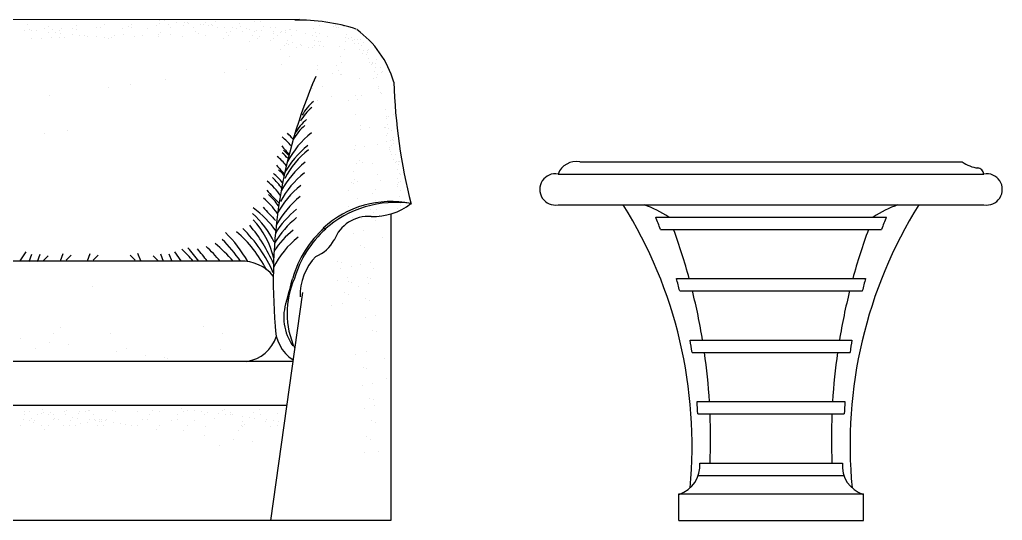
# Model space of a CAD drawing. Header units: inches. Extents: x 11.4 to 53.9, y 10.8 to 35.6.
# Drawn here: x 48.708 to 50.305, y 17.916 to 18.73 of the extents above; entities that cross this region are included whole.
import ezdxf

# ---------------------------------------------------------------- set-up
doc = ezdxf.new("R2010")
doc.units = ezdxf.units.IN
doc.header["$MEASUREMENT"] = 0
doc.layers.add('1', color=1, linetype='Continuous')

msp = doc.modelspace()

# ---------------------------------------------------------------- linework, layer by layer
at = {"layer": '1'}
for p, q in [((49.1627, 18.7303), (48.5241, 18.7297)), ((48.936, 18.7291), (48.936, 18.7291)), ((48.9436, 18.7283), (48.9436, 18.7283)), ((49.0898, 18.7268), (49.0898, 18.7268)), ((49.099, 18.728), (49.099, 18.728)), ((48.7167, 18.7123), (48.7167, 18.7123)), ((48.7207, 18.7232), (48.7207, 18.7232)), ((48.7238, 18.7141), (48.7238, 18.7141)), ((48.7276, 18.7129), (48.7276, 18.7129)), ((48.7352, 18.7121), (48.7352, 18.7121)), ((48.749, 18.7151), (48.749, 18.7151)), ((48.755, 18.7192), (48.755, 18.7192)), ((48.7618, 18.7147), (48.7618, 18.7147)), ((48.773, 18.7128), (48.773, 18.7128)), ((48.7756, 18.7153), (48.7756, 18.7153)), ((48.7942, 18.7163), (48.7942, 18.7163)), ((48.8002, 18.7204), (48.8002, 18.7204)), ((48.801, 18.7144), (48.801, 18.7144)), ((48.8336, 18.7175), (48.8336, 18.7175)), ((48.8394, 18.7175), (48.8394, 18.7175)), ((48.8454, 18.7216), (48.8454, 18.7216)), ((48.8761, 18.7163), (48.8761, 18.7163)), ((48.8846, 18.7188), (48.8846, 18.7188)), ((48.8899, 18.718), (48.8899, 18.718)), ((48.8906, 18.7228), (48.8906, 18.7228)), ((48.9154, 18.716), (48.9154, 18.716)), ((48.9298, 18.72), (48.9298, 18.72)), ((48.9358, 18.7241), (48.9358, 18.7241)), ((48.9506, 18.7227), (48.9506, 18.7227)), ((48.9525, 18.7173), (48.9525, 18.7173)), ((48.9634, 18.7263), (48.9634, 18.7263)), ((48.975, 18.7212), (48.975, 18.7212)), ((48.9753, 18.7251), (48.9753, 18.7251)), ((48.981, 18.7253), (48.981, 18.7253)), ((48.9828, 18.7243), (48.9828, 18.7243)), ((48.9905, 18.7179), (48.9905, 18.7179)), ((48.9946, 18.7112), (48.9946, 18.7112)), ((49.0026, 18.7223), (49.0026, 18.7223)), ((49.0069, 18.7232), (49.0069, 18.7232)), ((49.0095, 18.7257), (49.0095, 18.7257)), ((49.0145, 18.7211), (49.0145, 18.7211)), ((49.0202, 18.7225), (49.0202, 18.7225)), ((49.0221, 18.7203), (49.0221, 18.7203)), ((49.0262, 18.7265), (49.0262, 18.7265)), ((49.0297, 18.7176), (49.0297, 18.7176)), ((49.0418, 18.7183), (49.0418, 18.7183)), ((49.0509, 18.7117), (49.0509, 18.7117)), ((49.0537, 18.717), (49.0537, 18.717)), ((49.0613, 18.7163), (49.0613, 18.7163)), ((49.0654, 18.7237), (49.0654, 18.7237)), ((49.0669, 18.7189), (49.0669, 18.7189)), ((49.0707, 18.7114), (49.0707, 18.7114)), ((49.076, 18.7163), (49.076, 18.7163)), ((49.0811, 18.7142), (49.0811, 18.7142)), ((49.0929, 18.713), (49.0929, 18.713)), ((49.1005, 18.7123), (49.1005, 18.7123)), ((49.1049, 18.7195), (49.1049, 18.7195)), ((49.1151, 18.7175), (49.1151, 18.7175)), ((49.1236, 18.7172), (49.1236, 18.7172)), ((49.1342, 18.7115), (49.1342, 18.7115)), ((49.1402, 18.7127), (49.1402, 18.7127)), ((49.1459, 18.7137), (49.1459, 18.7137)), ((49.1481, 18.7149), (49.1481, 18.7149)), ((49.1584, 18.7122), (49.1584, 18.7122)), ((49.1851, 18.7163), (49.1851, 18.7163)), ((49.1959, 18.7203), (49.1959, 18.7203)), ((49.2181, 18.7193), (49.2181, 18.7193)), ((49.2211, 18.7213), (49.2211, 18.7213)), ((49.2231, 18.718), (49.2231, 18.718)), ((49.2268, 18.7175), (49.2268, 18.7175)), ((49.2336, 18.7185), (49.2336, 18.7185)), ((48.7273, 18.7004), (48.7273, 18.7004)), ((48.7438, 18.6996), (48.7438, 18.6996)), ((48.755, 18.7101), (48.755, 18.7101)), ((48.7607, 18.7009), (48.7607, 18.7009)), ((48.7668, 18.7089), (48.7668, 18.7089)), ((48.7725, 18.7016), (48.7725, 18.7016)), ((48.7744, 18.7081), (48.7744, 18.7081)), ((48.7809, 18.7009), (48.7809, 18.7009)), ((48.7942, 18.7061), (48.7942, 18.7061)), ((48.806, 18.7049), (48.806, 18.7049)), ((48.8136, 18.7041), (48.8136, 18.7041)), ((48.8177, 18.7029), (48.8177, 18.7029)), ((48.8334, 18.7021), (48.8334, 18.7021)), ((48.8453, 18.7009), (48.8453, 18.7009)), ((48.8528, 18.7001), (48.8528, 18.7001)), ((48.8581, 18.7012), (48.8581, 18.7012)), ((48.8629, 18.7041), (48.8629, 18.7041)), ((48.8776, 18.7061), (48.8776, 18.7061)), ((48.8953, 18.7025), (48.8953, 18.7025)), ((48.9081, 18.7053), (48.9081, 18.7053)), ((48.9333, 18.7031), (48.9333, 18.7031)), ((48.9339, 18.7065), (48.9339, 18.7065)), ((48.9365, 18.709), (48.9365, 18.709)), ((48.9533, 18.7066), (48.9533, 18.7066)), ((48.9725, 18.7028), (48.9725, 18.7028)), ((48.9986, 18.7078), (48.9986, 18.7078)), ((49.0096, 18.7041), (49.0096, 18.7041)), ((49.0386, 18.6998), (49.0386, 18.6998)), ((49.0438, 18.709), (49.0438, 18.709)), ((49.0476, 18.7047), (49.0476, 18.7047)), ((49.0815, 18.6953), (49.0815, 18.6953)), ((49.0869, 18.7044), (49.0869, 18.7044)), ((49.089, 18.7102), (49.089, 18.7102)), ((49.0949, 18.7002), (49.0949, 18.7002)), ((49.0975, 18.7027), (49.0975, 18.7027)), ((49.1153, 18.6956), (49.1153, 18.6956)), ((49.1203, 18.7102), (49.1203, 18.7102)), ((49.1204, 18.6992), (49.1204, 18.6992)), ((49.1212, 18.7072), (49.1212, 18.7072)), ((49.1279, 18.7049), (49.1279, 18.7049)), ((49.1321, 18.709), (49.1321, 18.709)), ((49.1406, 18.7088), (49.1406, 18.7088)), ((49.144, 18.6961), (49.144, 18.6961)), ((49.1498, 18.7048), (49.1498, 18.7048)), ((49.1729, 18.7085), (49.1729, 18.7085)), ((49.1842, 18.7037), (49.1842, 18.7037)), ((49.1875, 18.6958), (49.1875, 18.6958)), ((49.1895, 18.7086), (49.1895, 18.7086)), ((49.1903, 18.7032), (49.1903, 18.7032)), ((49.1936, 18.6953), (49.1936, 18.6953)), ((49.1956, 18.7081), (49.1956, 18.7081)), ((49.2088, 18.7024), (49.2088, 18.7024)), ((49.2382, 18.7005), (49.2382, 18.7005)), ((49.2398, 18.7066), (49.2398, 18.7066)), ((49.2419, 18.7), (49.2419, 18.7)), ((49.2469, 18.7012), (49.2469, 18.7012)), ((49.2487, 18.697), (49.2487, 18.697)), ((49.2518, 18.6987), (49.2518, 18.6987)), ((49.2577, 18.6979), (49.2577, 18.6979)), ((49.2615, 18.6974), (49.2615, 18.6974)), ((49.1319, 18.6812), (49.1319, 18.6812)), ((49.1389, 18.6887), (49.1389, 18.6887)), ((49.1415, 18.6913), (49.1415, 18.6913)), ((49.1451, 18.6895), (49.1451, 18.6895)), ((49.1511, 18.6935), (49.1511, 18.6935)), ((49.1583, 18.6856), (49.1583, 18.6856)), ((49.1637, 18.6905), (49.1637, 18.6905)), ((49.1668, 18.688), (49.1668, 18.688)), ((49.1768, 18.6848), (49.1768, 18.6848)), ((49.1843, 18.6855), (49.1843, 18.6855)), ((49.1876, 18.6888), (49.1876, 18.6888)), ((49.195, 18.6876), (49.195, 18.6876)), ((49.1965, 18.6946), (49.1965, 18.6946)), ((49.2011, 18.6872), (49.2011, 18.6872)), ((49.2279, 18.6863), (49.2279, 18.6863)), ((49.2365, 18.6811), (49.2365, 18.6811)), ((49.2371, 18.6942), (49.2371, 18.6942)), ((49.2526, 18.6907), (49.2526, 18.6907)), ((49.2589, 18.6919), (49.2589, 18.6919)), ((49.2603, 18.6811), (49.2603, 18.6811)), ((49.2634, 18.688), (49.2634, 18.688)), ((49.2662, 18.6803), (49.2662, 18.6803)), ((49.2674, 18.6936), (49.2674, 18.6936)), ((49.2729, 18.6803), (49.2729, 18.6803)), ((49.2756, 18.6813), (49.2756, 18.6813)), ((49.1472, 18.67), (49.1472, 18.67)), ((49.2287, 18.6697), (49.2287, 18.6697)), ((49.2651, 18.6745), (49.2651, 18.6745)), ((49.2722, 18.6729), (49.2722, 18.6729)), ((49.2729, 18.6769), (49.2729, 18.6769)), ((49.2752, 18.6673), (49.2752, 18.6673)), ((49.2884, 18.6648), (49.2884, 18.6648)), ((49.0767, 18.6496), (49.0767, 18.6496)), ((49.1336, 18.6571), (49.1336, 18.6571)), ((49.1917, 18.6493), (49.1917, 18.6493)), ((49.1927, 18.6555), (49.1927, 18.6555)), ((49.2225, 18.6553), (49.2225, 18.6553)), ((49.2268, 18.6475), (49.2268, 18.6475)), ((49.2311, 18.66), (49.2311, 18.66)), ((49.2761, 18.661), (49.2761, 18.661)), ((49.2798, 18.6569), (49.2798, 18.6569)), ((49.2812, 18.6582), (49.2812, 18.6582)), ((49.282, 18.6603), (49.282, 18.6603)), ((49.2857, 18.6598), (49.2857, 18.6598)), ((49.2859, 18.6528), (49.2859, 18.6528)), ((49.2937, 18.6531), (49.2937, 18.6531)), ((48.9452, 18.6323), (48.9452, 18.6323)), ((49.0403, 18.6448), (49.0403, 18.6448)), ((49.2159, 18.6429), (49.2159, 18.6429)), ((49.2289, 18.6407), (49.2289, 18.6407)), ((49.231, 18.6409), (49.231, 18.6409)), ((49.261, 18.6351), (49.261, 18.6351)), ((49.283, 18.6347), (49.283, 18.6347)), ((49.2845, 18.6458), (49.2845, 18.6458)), ((49.2881, 18.6357), (49.2881, 18.6357)), ((49.2889, 18.6406), (49.2889, 18.6406)), ((49.2953, 18.6448), (49.2953, 18.6448)), ((49.2975, 18.6457), (49.2975, 18.6457)), ((48.8518, 18.62), (48.8518, 18.62)), ((48.8883, 18.6248), (48.8883, 18.6248)), ((49.1834, 18.6178), (49.1834, 18.6178)), ((49.1844, 18.624), (49.1844, 18.624)), ((49.1995, 18.622), (49.1995, 18.622)), ((49.2908, 18.6212), (49.2908, 18.6212)), ((49.292, 18.6188), (49.292, 18.6188)), ((48.7567, 18.6075), (48.7567, 18.6075)), ((49.1914, 18.5995), (49.1914, 18.5995)), ((49.2155, 18.6058), (49.2155, 18.6058)), ((49.2423, 18.5995), (49.2423, 18.5995)), ((49.2545, 18.6073), (49.2545, 18.6073)), ((49.257, 18.6007), (49.257, 18.6007)), ((49.263, 18.6072), (49.263, 18.6072)), ((49.2942, 18.6118), (49.2942, 18.6118)), ((49.2959, 18.61), (49.2959, 18.61)), ((49.3033, 18.584), (49.3033, 18.584)), ((49.2537, 18.5765), (49.2537, 18.5765)), ((49.3038, 18.5728), (49.3038, 18.5728)), ((49.3048, 18.5693), (49.3048, 18.5693)), ((49.3069, 18.5736), (49.3069, 18.5736)), ((49.3158, 18.5764), (49.3158, 18.5764)), ((49.2612, 18.5513), (49.2612, 18.5513)), ((49.2621, 18.5574), (49.2621, 18.5574)), ((49.2773, 18.5555), (49.2773, 18.5555)), ((49.3007, 18.5549), (49.3007, 18.5549)), ((49.303, 18.5542), (49.303, 18.5542)), ((49.3065, 18.5597), (49.3065, 18.5597)), ((49.3068, 18.5537), (49.3068, 18.5537)), ((48.7488, 18.5456), (48.7488, 18.5456)), ((48.7852, 18.5504), (48.7852, 18.5504)), ((49.3041, 18.5423), (49.3041, 18.5423)), ((49.306, 18.5457), (49.306, 18.5457)), ((49.3118, 18.5493), (49.3118, 18.5493)), ((49.3148, 18.5389), (49.3148, 18.5389)), ((49.2529, 18.5198), (49.2529, 18.5198)), ((49.2538, 18.5259), (49.2538, 18.5259)), ((49.269, 18.524), (49.269, 18.524)), ((49.2898, 18.528), (49.2898, 18.528)), ((49.3039, 18.5325), (49.3039, 18.5325)), ((49.3094, 18.5231), (49.3094, 18.5231)), ((49.3099, 18.5194), (49.3099, 18.5194)), ((49.31, 18.5344), (49.31, 18.5344)), ((49.3127, 18.5258), (49.3127, 18.5258)), ((49.3144, 18.5348), (49.3144, 18.5348)), ((49.3157, 18.5289), (49.3157, 18.5289)), ((49.3159, 18.5337), (49.3159, 18.5337)), ((49.3113, 18.5161), (49.3113, 18.5161)), ((49.3122, 18.5118), (49.3122, 18.5118)), ((49.3185, 18.5103), (49.3185, 18.5103)), ((49.2555, 18.4966), (49.2555, 18.4966)), ((49.2609, 18.5015), (49.2609, 18.5015)), ((49.2652, 18.4985), (49.2652, 18.4985)), ((49.2815, 18.4965), (49.2815, 18.4965)), ((49.3163, 18.5031), (49.3163, 18.5031)), ((49.3194, 18.4977), (49.3194, 18.4977)), ((49.3207, 18.499), (49.3207, 18.499)), ((49.3233, 18.5003), (49.3233, 18.5003)), ((49.3242, 18.4946), (49.3242, 18.4946)), ((49.326, 18.4993), (49.326, 18.4993)), ((49.6181, 18.4993), (50.2397, 18.4993)), ((49.2505, 18.4838), (49.2505, 18.4838)), ((49.2899, 18.4786), (49.2899, 18.4786)), ((49.3224, 18.4723), (49.3224, 18.4723)), ((49.3229, 18.4863), (49.3229, 18.4863)), ((49.3252, 18.4806), (49.3252, 18.4806)), ((49.3276, 18.479), (49.3276, 18.479)), ((49.5831, 18.4793), (50.2747, 18.4793)), ((49.2472, 18.4651), (49.2472, 18.4651)), ((49.251, 18.4638), (49.251, 18.4638)), ((49.2526, 18.47), (49.2526, 18.47)), ((49.2569, 18.467), (49.2569, 18.467)), ((49.2943, 18.4684), (49.2943, 18.4684)), ((49.3219, 18.4583), (49.3219, 18.4583)), ((49.3223, 18.4622), (49.3223, 18.4622)), ((49.3235, 18.4653), (49.3235, 18.4653)), ((49.3265, 18.4673), (49.3265, 18.4673)), ((49.2422, 18.4523), (49.2422, 18.4523)), ((49.2816, 18.4471), (49.2816, 18.4471)), ((49.2858, 18.4538), (49.2858, 18.4538)), ((49.3255, 18.443), (49.3255, 18.443)), ((49.3269, 18.4519), (49.3269, 18.4519)), ((49.2417, 18.4258), (49.2417, 18.4258)), ((49.2575, 18.4394), (49.2575, 18.4394)), ((49.286, 18.4369), (49.286, 18.4369)), ((49.3273, 18.4311), (49.3273, 18.4311)), ((49.3277, 18.4281), (49.3277, 18.4281)), ((49.5831, 18.4293), (50.2747, 18.4293)), ((49.2492, 18.4079), (49.2492, 18.4079)), ((49.2775, 18.4224), (49.2775, 18.4224)), ((49.2833, 18.4165), (49.2833, 18.4165)), ((49.2887, 18.4214), (49.2887, 18.4214)), ((49.2925, 18.4125), (49.2925, 18.4125)), ((49.3114, 18.4145), (49.3114, 17.9163)), ((49.3219, 18.423), (49.3219, 18.423)), ((49.7416, 18.4093), (50.1163, 18.4093)), ((49.2631, 18.4069), (49.2631, 18.4069)), ((49.2868, 18.4038), (49.2868, 18.4038)), ((49.2503, 18.3821), (49.2503, 18.3821)), ((49.2671, 18.3868), (49.2671, 18.3868)), ((49.2975, 18.3759), (49.2975, 18.3759)), ((49.7493, 18.3893), (50.1086, 18.3893)), ((49.2621, 18.3623), (49.2621, 18.3623)), ((49.268, 18.3602), (49.268, 18.3602)), ((48.7089, 18.3382), (48.7189, 18.3528)), ((48.7235, 18.3373), (48.728, 18.3491)), ((48.7372, 18.3373), (48.7417, 18.3491)), ((48.7463, 18.3382), (48.7545, 18.3464)), ((48.7745, 18.3382), (48.7791, 18.35)), ((48.7836, 18.3391), (48.7918, 18.3473)), ((48.8184, 18.3382), (48.8229, 18.35)), ((48.8275, 18.3391), (48.8357, 18.3473)), ((48.8958, 18.3391), (48.8876, 18.3473)), ((48.9049, 18.3382), (48.9003, 18.35)), ((48.9331, 18.3382), (48.9249, 18.3464)), ((48.9422, 18.3373), (48.9377, 18.3491)), ((48.9559, 18.3373), (48.9514, 18.3491)), ((48.9705, 18.3382), (48.9605, 18.3528)), ((49.0668, 18.3375), (48.6137, 18.3375)), ((49.2251, 18.3368), (49.2251, 18.3368)), ((49.2311, 18.3347), (49.2311, 18.3347)), ((49.247, 18.3297), (49.247, 18.3297)), ((49.2612, 18.3315), (49.2612, 18.3315)), ((49.2781, 18.3362), (49.2781, 18.3362)), ((49.2302, 18.325), (49.2302, 18.325)), ((49.273, 18.3118), (49.273, 18.3118)), ((49.2824, 18.325), (49.2824, 18.325)), ((48.8259, 18.2962), (48.8259, 18.2962)), ((49.2242, 18.306), (49.2242, 18.306)), ((49.2411, 18.3107), (49.2411, 18.3107)), ((49.242, 18.3053), (49.242, 18.3053)), ((49.248, 18.3031), (49.248, 18.3031)), ((49.2585, 18.296), (49.2585, 18.296)), ((49.2753, 18.3007), (49.2753, 18.3007)), ((49.279, 18.3096), (49.279, 18.3096)), ((49.7753, 18.3093), (50.0826, 18.3093)), ((49.1678, 18.2867), (49.1157, 17.9163)), ((49.2361, 18.2863), (49.2361, 18.2863)), ((49.242, 18.2841), (49.242, 18.2841)), ((49.7806, 18.2893), (50.0773, 18.2893)), ((49.2151, 18.2649), (49.2151, 18.2649)), ((49.232, 18.2696), (49.232, 18.2696)), ((49.2703, 18.2762), (49.2703, 18.2762)), ((49.2762, 18.2741), (49.2762, 18.2741)), ((49.2863, 18.2501), (49.2863, 18.2501)), ((49.2694, 18.2454), (49.2694, 18.2454)), ((48.7638, 18.2198), (48.7638, 18.2198)), ((48.7745, 18.2296), (48.7745, 18.2296)), ((48.8561, 18.2202), (48.8561, 18.2202)), ((49.0069, 18.2316), (49.0069, 18.2316)), ((49.037, 18.2198), (49.037, 18.2198)), ((49.2812, 18.2257), (49.2812, 18.2257)), ((49.2872, 18.2235), (49.2872, 18.2235)), ((48.7093, 18.2116), (48.7093, 18.2116)), ((48.7565, 18.2054), (48.7565, 18.2054)), ((48.7868, 18.2014), (48.7868, 18.2014)), ((49.7974, 18.2093), (50.0604, 18.2093)), ((48.7339, 18.195), (48.7339, 18.195)), ((48.8657, 18.191), (48.8657, 18.191)), ((48.8825, 18.1957), (48.8825, 18.1957)), ((48.9129, 18.1848), (48.9129, 18.1848)), ((49.0345, 18.1938), (49.0345, 18.1938)), ((49.2544, 18.1853), (49.2544, 18.1853)), ((49.2712, 18.19), (49.2712, 18.19)), ((49.8006, 18.1893), (50.0573, 18.1893)), ((49.1521, 18.1747), (48.6008, 18.1747)), ((48.9431, 18.1808), (48.9431, 18.1808)), ((48.9491, 18.1787), (48.9491, 18.1787)), ((49.3016, 18.1791), (49.3016, 18.1791)), ((49.2662, 18.1655), (49.2662, 18.1655)), ((49.2721, 18.1634), (49.2721, 18.1634)), ((49.2822, 18.1394), (49.2822, 18.1394)), ((49.3047, 18.1471), (49.3047, 18.1471)), ((49.2653, 18.1347), (49.2653, 18.1347)), ((49.3121, 18.1235), (49.3121, 18.1235)), ((49.2771, 18.115), (49.2771, 18.115)), ((49.2831, 18.1128), (49.2831, 18.1128)), ((49.8088, 18.1093), (50.049, 18.1093)), ((49.142, 18.1029), (47.9663, 18.1029)), ((48.7164, 18.094), (48.7164, 18.094)), ((48.7239, 18.093), (48.7239, 18.093)), ((48.738, 18.0885), (48.738, 18.0885)), ((48.7436, 18.0904), (48.7436, 18.0904)), ((48.7454, 18.0963), (48.7454, 18.0963)), ((48.7472, 18.0917), (48.7472, 18.0917)), ((48.7555, 18.0889), (48.7555, 18.0889)), ((48.7588, 18.0923), (48.7588, 18.0923)), ((48.7804, 18.0931), (48.7804, 18.0931)), ((48.7832, 18.0884), (48.7832, 18.0884)), ((48.7846, 18.0949), (48.7846, 18.0949)), ((48.8035, 18.0906), (48.8035, 18.0906)), ((48.8062, 18.093), (48.8062, 18.093)), ((48.8151, 18.0935), (48.8151, 18.0935)), ((48.8196, 18.0946), (48.8196, 18.0946)), ((48.8218, 18.095), (48.8218, 18.095)), ((48.8284, 18.0883), (48.8284, 18.0883)), ((48.8598, 18.0946), (48.8598, 18.0946)), ((48.8643, 18.0935), (48.8643, 18.0935)), ((48.899, 18.0931), (48.899, 18.0931)), ((48.9233, 18.0948), (48.9233, 18.0948)), ((48.9361, 18.0933), (48.9361, 18.0933)), ((48.9718, 18.098), (48.9718, 18.098)), ((48.9741, 18.0928), (48.9741, 18.0928)), ((48.9814, 18.0953), (48.9814, 18.0953)), ((48.9915, 18.0954), (48.9915, 18.0954)), ((49.0033, 18.0939), (49.0033, 18.0939)), ((49.0133, 18.0914), (49.0133, 18.0914)), ((49.0306, 18.0903), (49.0306, 18.0903)), ((49.0376, 18.0941), (49.0376, 18.0941)), ((49.0403, 18.0966), (49.0403, 18.0966)), ((49.0424, 18.0887), (49.0424, 18.0887)), ((49.0505, 18.0916), (49.0505, 18.0916)), ((49.0885, 18.0911), (49.0885, 18.0911)), ((49.0984, 18.0971), (49.0984, 18.0971)), ((49.1277, 18.0897), (49.1277, 18.0897)), ((49.2681, 18.0978), (49.2681, 18.0978)), ((49.2849, 18.1025), (49.2849, 18.1025)), ((49.8099, 18.0893), (50.048, 18.0893)), ((48.7152, 18.0796), (48.7152, 18.0796)), ((48.7153, 18.0881), (48.7153, 18.0881)), ((48.7237, 18.0783), (48.7237, 18.0783)), ((48.727, 18.0817), (48.727, 18.0817)), ((48.7301, 18.076), (48.7301, 18.076)), ((48.7328, 18.0785), (48.7328, 18.0785)), ((48.7629, 18.0797), (48.7629, 18.0797)), ((48.763, 18.0879), (48.763, 18.0879)), ((48.7641, 18.0819), (48.7641, 18.0819)), ((48.7714, 18.0808), (48.7714, 18.0808)), ((48.7909, 18.079), (48.7909, 18.079)), ((48.7945, 18.0837), (48.7945, 18.0837)), ((48.8021, 18.0814), (48.8021, 18.0814)), ((48.8067, 18.0735), (48.8067, 18.0735)), ((48.8185, 18.075), (48.8185, 18.075)), ((48.8218, 18.0802), (48.8218, 18.0802)), ((48.8295, 18.0803), (48.8295, 18.0803)), ((48.8322, 18.0778), (48.8322, 18.0778)), ((48.8381, 18.08), (48.8381, 18.08)), ((48.8382, 18.0776), (48.8382, 18.0776)), ((48.8412, 18.0776), (48.8412, 18.0776)), ((48.8413, 18.08), (48.8413, 18.08)), ((48.8472, 18.0778), (48.8472, 18.0778)), ((48.8498, 18.0803), (48.8498, 18.0803)), ((48.8609, 18.075), (48.8609, 18.075)), ((48.8727, 18.0735), (48.8727, 18.0735)), ((48.8803, 18.0725), (48.8803, 18.0725)), ((48.908, 18.0808), (48.908, 18.0808)), ((48.9165, 18.0797), (48.9165, 18.0797)), ((48.9188, 18.0882), (48.9188, 18.0882)), ((48.9557, 18.0783), (48.9557, 18.0783)), ((48.9641, 18.0881), (48.9641, 18.0881)), ((48.9642, 18.0796), (48.9642, 18.0796)), ((48.9929, 18.0785), (48.9929, 18.0785)), ((49.0093, 18.088), (49.0093, 18.088)), ((49.025, 18.0825), (49.025, 18.0825)), ((49.05, 18.0877), (49.05, 18.0877)), ((49.0545, 18.0879), (49.0545, 18.0879)), ((49.0697, 18.0851), (49.0697, 18.0851)), ((49.0701, 18.0766), (49.0701, 18.0766)), ((49.0815, 18.0836), (49.0815, 18.0836)), ((49.0891, 18.0826), (49.0891, 18.0826)), ((49.0997, 18.0878), (49.0997, 18.0878)), ((49.1072, 18.0768), (49.1072, 18.0768)), ((49.1088, 18.08), (49.1088, 18.08)), ((49.1206, 18.0784), (49.1206, 18.0784)), ((49.1282, 18.0774), (49.1282, 18.0774)), ((49.2799, 18.0781), (49.2799, 18.0781)), ((49.2858, 18.0759), (49.2858, 18.0759)), ((48.7092, 18.0702), (48.7092, 18.0702)), ((48.7441, 18.0698), (48.7441, 18.0698)), ((48.7491, 18.0646), (48.7491, 18.0646)), ((48.7544, 18.0701), (48.7544, 18.0701)), ((48.7794, 18.0699), (48.7794, 18.0699)), ((48.7893, 18.0698), (48.7893, 18.0698)), ((48.7996, 18.07), (48.7996, 18.07)), ((48.8345, 18.0699), (48.8345, 18.0699)), ((48.8448, 18.0699), (48.8448, 18.0699)), ((48.8901, 18.0698), (48.8901, 18.0698)), ((48.9, 18.0699), (48.9, 18.0699)), ((48.9303, 18.0646), (48.9303, 18.0646)), ((48.9353, 18.0698), (48.9353, 18.0698)), ((48.9751, 18.0631), (48.9751, 18.0631)), ((48.9805, 18.0697), (48.9805, 18.0697)), ((49.0106, 18.0693), (49.0106, 18.0693)), ((49.0636, 18.0624), (49.0636, 18.0624)), ((49.0687, 18.0698), (49.0687, 18.0698)), ((49.0709, 18.0695), (49.0709, 18.0695)), ((49.0743, 18.0722), (49.0743, 18.0722)), ((49.1161, 18.0694), (49.1161, 18.0694)), ((49.1276, 18.0711), (49.1276, 18.0711)), ((49.0091, 18.0542), (49.0091, 18.0542)), ((49.0564, 18.048), (49.0564, 18.048)), ((49.0866, 18.044), (49.0866, 18.044)), ((49.2712, 18.0528), (49.2712, 18.0528)), ((49.279, 18.0473), (49.279, 18.0473)), ((49.0337, 18.0376), (49.0337, 18.0376)), ((49.2687, 18.0268), (49.2687, 18.0268)), ((49.2908, 18.0275), (49.2908, 18.0275)), ((49.8131, 18.0093), (50.0448, 18.0093)), ((49.8106, 17.9893), (50.0472, 17.9893)), ((49.7789, 17.9163), (49.7789, 17.9593)), ((49.7789, 17.9593), (50.0789, 17.9593)), ((50.0789, 17.9163), (50.0789, 17.9593)), ((49.3114, 17.9163), (47.7968, 17.9163)), ((49.7789, 17.9163), (50.0789, 17.9163))]:
    msp.add_line(p, q, dxfattribs=at)
for centre, radius, start, end in [((49.1586, 18.4027), 0.3269, 72.8501, 90.5783), ((49.162, 18.5845), 0.1601, 16.0289, 54.0639), ((49.9526, 18.3057), 0.8324, 156.493, 185.0706), ((50.2846, 18.6653), 0.9694, 182.1609, 194.0135), ((49.2272, 18.532), 0.0709, 128.4713, 152.155), ((49.23, 18.5419), 0.0709, 128.4713, 152.155), ((49.2186, 18.5123), 0.0709, 128.4713, 152.155), ((49.2158, 18.5025), 0.0709, 128.4713, 152.155), ((49.0373, 18.4275), 0.1486, 40.9748, 48.9358), ((49.0692, 18.4646), 0.1096, 40.4537, 47.5457), ((49.2741, 18.4305), 0.1478, 128.4713, 152.155), ((49.3497, 18.7089), 0.2835, 220.4583, 224.0722), ((49.2684, 18.41), 0.1478, 128.4713, 152.155), ((49.029, 18.396), 0.1486, 40.811, 48.9358), ((49.0609, 18.4331), 0.1096, 40.5145, 47.5457), ((49.0631, 18.437), 0.1096, 41.2891, 47.5457), ((49.2696, 18.4031), 0.1478, 128.4713, 152.155), ((49.3414, 18.6774), 0.2835, 220.4583, 224.2853), ((49.2639, 18.3827), 0.1478, 128.4713, 152.155), ((49.6126, 18.4682), 0.0315, 79.9756, 159.5142), ((50.2694, 18.537), 0.048, 231.7705, 265.1157), ((50.2627, 18.4773), 0.0122, 9.5039, 80.4961), ((49.0448, 18.3928), 0.1096, 34.8644, 47.5457), ((49.0229, 18.3683), 0.1486, 40.7195, 48.9358), ((49.0548, 18.4055), 0.1096, 40.6491, 47.5457), ((49.2627, 18.3656), 0.1478, 128.4713, 152.155), ((49.5785, 18.4543), 0.0254, 79.6111, 280.3889), ((50.2793, 18.4543), 0.0254, 259.6111, 100.3889), ((49.013, 18.3556), 0.1486, 36.4942, 48.9358), ((49.257, 18.3451), 0.1478, 128.4713, 152.155), ((49.0069, 18.328), 0.1486, 36.4942, 48.9358), ((49.3254, 18.6371), 0.2835, 220.4583, 226.484), ((49.0387, 18.3651), 0.1096, 34.8644, 47.5457), ((49.2559, 18.3269), 0.1478, 128.4713, 152.155), ((48.9917, 18.2935), 0.1623, 34.5947, 53.7338), ((49.3193, 18.6094), 0.2835, 220.4583, 226.484), ((49.3112, 18.2733), 0.1612, 78.3798, 132.8907), ((49.3192, 18.2589), 0.1742, 81.4594, 131.6251), ((49.2823, 18.5105), 0.1003, 268.2406, 307.719), ((49.0619, 18.0387), 0.7387, 354.5851, 31.9201), ((49.6514, 18.2349), 0.2071, 57.3791, 69.8579), ((50.796, 18.0387), 0.7387, 148.0799, 185.4149), ((50.2064, 18.2349), 0.2071, 110.1421, 122.6209), ((48.9805, 18.2983), 0.1578, 26.4278, 47.7951), ((49.2502, 18.2927), 0.1478, 128.4713, 149.8812), ((49.2502, 18.3064), 0.1478, 128.4713, 148.8725), ((49.2745, 18.3517), 0.0587, 85.3895, 160.2676), ((48.8389, 18.0493), 0.9718, 20.4798, 21.7439), ((51.0189, 18.0493), 0.9718, 158.2561, 159.5202), ((48.889, 18.2334), 0.2523, 23.3545, 40.0987), ((48.9886, 18.3121), 0.1358, 12.9486, 43.1603), ((49.3192, 18.2618), 0.1742, 131.6251, 163.9008), ((48.8858, 18.2266), 0.2223, 29.7843, 45.1829), ((48.9222, 18.2265), 0.2109, 27.5645, 48.9502), ((48.9057, 18.2242), 0.2345, 23.8044, 45.3283), ((49.2525, 18.2609), 0.1478, 128.4713, 153.3517), ((49.2445, 18.2723), 0.1478, 128.4713, 146.3165), ((49.3192, 18.2618), 0.1713, 131.6251, 163.9008), ((48.8389, 18.0493), 0.9918, 15.1981, 20.0489), ((51.0189, 18.0493), 0.9918, 159.9511, 164.8019), ((48.8538, 18.1885), 0.2338, 39.6225, 47.7162), ((48.802, 18.1102), 0.3404, 41.9072, 48.8447), ((48.8725, 18.2063), 0.2345, 34.0312, 45.3283), ((49.1681, 18.3989), 0.0576, 291.5376, 332.6407), ((48.7347, 18.1128), 0.3404, 41.3299, 45.8447), ((48.8082, 18.2014), 0.2345, 35.4868, 42.3283), ((48.8322, 18.2083), 0.2223, 35.5386, 42.1829), ((49.2549, 18.2825), 0.0909, 136.2512, 181.8729), ((49.0697, 18.2729), 0.0647, 38.677, 92.5713), ((47.5455, 18.7161), 1.6568, 344.481, 345.8186), ((49.2805, 18.2532), 0.1379, 155.9624, 204.5272), ((48.8389, 18.0493), 0.9718, 14.2984, 15.5187), ((51.0189, 18.0493), 0.9718, 164.4813, 165.7016), ((48.8389, 18.0493), 0.9918, 9.284, 14.0041), ((51.0189, 18.0493), 0.9918, 165.9959, 170.716), ((49.2167, 18.2464), 0.0794, 160.5798, 215.7856), ((49.1879, 18.2311), 0.0646, 179.1065, 236.6089), ((49.0685, 18.2337), 0.0596, 278.5104, 342.2998), ((48.8389, 18.0493), 0.9718, 8.2833, 9.4768), ((51.0189, 18.0493), 0.9718, 170.5232, 171.7167), ((48.8389, 18.0493), 0.9918, 3.4684, 8.1151), ((51.0189, 18.0493), 0.9918, 171.8849, 176.5316), ((48.8389, 18.0493), 0.9718, 2.3591, 3.5399), ((51.0189, 18.0493), 0.9718, 176.4601, 177.6409), ((48.8389, 18.0493), 0.9918, 357.6885, 2.3115), ((51.0189, 18.0493), 0.9918, 177.6885, 182.3115), ((49.7644, 18.0051), 0.0489, 287.9126, 4.9264), ((50.0935, 18.0051), 0.0489, 175.0736, 252.0874)]:
    msp.add_arc(centre, radius, start, end, dxfattribs=at)

doc.saveas('drawing.dxf')
